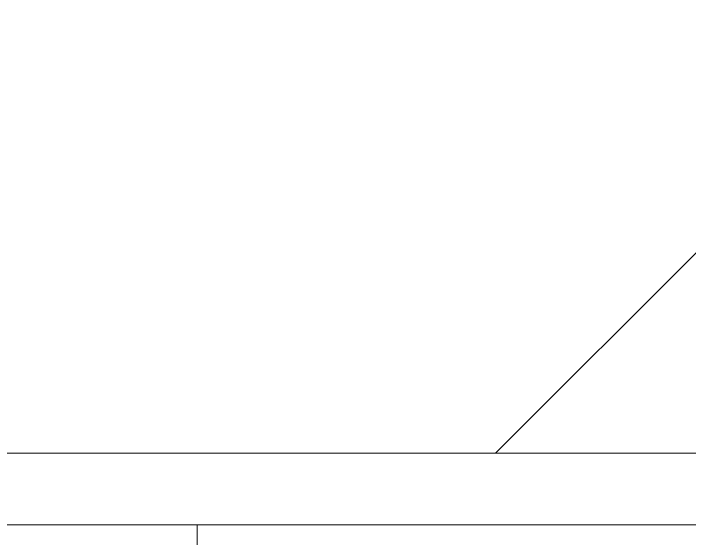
# Model space of a CAD drawing. Header units: millimetres. Extents: x 4739419 to 5837985, y 2291271 to 3446271.
# Drawn here: x 4932506 to 4933449, y 2426972 to 2427705 of the extents above; entities that cross this region are included whole.
import ezdxf

# ---------------------------------------------------------------- set-up
doc = ezdxf.new("R2010")
doc.units = ezdxf.units.MM
doc.layers.add('XR-평면도$0$A-ELEV-LIN3', color=9, linetype='Continuous', lineweight=18)
pattern_1 = [(45, (4739418.8, 1103270.6), (-1122.532, 1122.532), []), (45, (4739418.8, 1104064.4), (-1122.532, 1122.532), [])]

msp = doc.modelspace()

# ---------------------------------------------------------------- hatches: boundary and pattern name
at = {"layer": 'XR-평면도$0$A-ELEV-LIN3'}
h = msp.add_hatch(dxfattribs=at)
h.set_pattern_fill('STEEL', color=256, scale=500)
h.set_pattern_definition([(45, (4739418.8, 1103270.6), (-1122.532, 1122.532), []), (45, (4739418.8, 1104064.4), (-1122.532, 1122.532), [])])
h.paths.add_polyline_path([(4866411.81, 2428791.23), (4866411.81, 2427091.23), (4999911.81, 2427091.23), (4999911.81, 2428791.23)])
h.paths.add_polyline_path([(4908311.81, 2441691.23), (4908311.81, 2439991.23), (5041811.81, 2439991.23), (5041811.81, 2441691.23)])
h = msp.add_hatch(dxfattribs=at)
h.set_pattern_fill('STEEL', color=256, scale=500)
h.set_pattern_definition(pattern_1)
h.paths.add_polyline_path([(4866411.82, 2428791.23), (4866411.82, 2427091.23), (4999911.82, 2427091.23), (4999911.82, 2428791.23)])
h.paths.add_polyline_path([(4908311.82, 2441691.23), (4908311.82, 2439991.23), (5041811.82, 2439991.23), (5041811.82, 2441691.23)])
h = msp.add_hatch(dxfattribs=at)
h.set_pattern_fill('STEEL', color=256, scale=500)
h.set_pattern_definition(pattern_1)
h.paths.add_polyline_path([(4866411.82, 2428791.23), (4866411.82, 2427091.23), (4999911.82, 2427091.23), (4999911.82, 2428791.23)])
h.paths.add_polyline_path([(4908311.82, 2441691.23), (4908311.82, 2439991.23), (5041811.82, 2439991.23), (5041811.82, 2441691.23)])

# ---------------------------------------------------------------- linework, layer by layer
for points in [[(5000011.81, 2426991.23), (4866311.81, 2426991.23), (4866311.81, 2428891.23), (5000011.81, 2428891.23)], [(5000011.82, 2426991.23), (4866311.82, 2426991.23), (4866311.82, 2428891.23), (5000011.82, 2428891.23)], [(5000011.82, 2426991.23), (4866311.82, 2426991.23), (4866311.82, 2428891.23), (5000011.82, 2428891.23)], [(4999911.81, 2427091.23), (4999911.81, 2428791.23), (4866411.81, 2428791.23), (4866411.81, 2427091.23)], [(4999911.82, 2427091.23), (4999911.82, 2428791.23), (4866411.82, 2428791.23), (4866411.82, 2427091.23)], [(4999911.82, 2427091.23), (4999911.82, 2428791.23), (4866411.82, 2428791.23), (4866411.82, 2427091.23)]]:
    msp.add_lwpolyline(points, close=True, dxfattribs=at)
for points in [[(5001611.81, 2425791.23), (5001611.81, 2427291.23), (5000011.81, 2427291.23), (5000011.81, 2426391.23), (4987761.81, 2426391.23), (4987761.81, 2426991.23), (4986461.81, 2426991.23), (4986461.81, 2425291.23), (4987561.81, 2425291.23), (4987561.81, 2413991.23), (4931661.81, 2413991.23), (4931661.81, 2425291.23), (4932761.81, 2425291.23), (4932761.81, 2426991.23), (4931461.81, 2426991.23), (4931461.81, 2426391.23), (4921761.81, 2426391.23), (4921761.81, 2426991.23), (4920461.81, 2426991.23), (4920461.81, 2425291.23), (4921561.81, 2425291.23), (4921561.81, 2413991.23), (4881111.81, 2413991.23)], [(5001611.82, 2425791.23), (5001611.82, 2427291.23), (5000011.82, 2427291.23), (5000011.82, 2426391.23), (4987761.82, 2426391.23), (4987761.82, 2426991.23), (4986461.82, 2426991.23), (4986461.82, 2425291.23), (4987561.82, 2425291.23), (4987561.82, 2413991.23), (4931661.82, 2413991.23), (4931661.82, 2425291.23), (4932761.82, 2425291.23), (4932761.82, 2426991.23), (4931461.82, 2426991.23), (4931461.82, 2426391.23), (4921761.82, 2426391.23), (4921761.82, 2426991.23), (4920461.82, 2426991.23), (4920461.82, 2425291.23), (4921561.82, 2425291.23), (4921561.82, 2413991.23), (4881111.82, 2413991.23)], [(5001611.82, 2425791.23), (5001611.82, 2427291.23), (5000011.82, 2427291.23), (5000011.82, 2426391.23), (4987761.82, 2426391.23), (4987761.82, 2426991.23), (4986461.82, 2426991.23), (4986461.82, 2425291.23), (4987561.82, 2425291.23), (4987561.82, 2413991.23), (4931661.82, 2413991.23), (4931661.82, 2425291.23), (4932761.82, 2425291.23), (4932761.82, 2426991.23), (4931461.82, 2426991.23), (4931461.82, 2426391.23), (4921761.82, 2426391.23), (4921761.82, 2426991.23), (4920461.82, 2426991.23), (4920461.82, 2425291.23), (4921561.82, 2425291.23), (4921561.82, 2413991.23), (4881111.82, 2413991.23)]]:
    msp.add_lwpolyline(points, dxfattribs=at)

doc.saveas('drawing.dxf')
